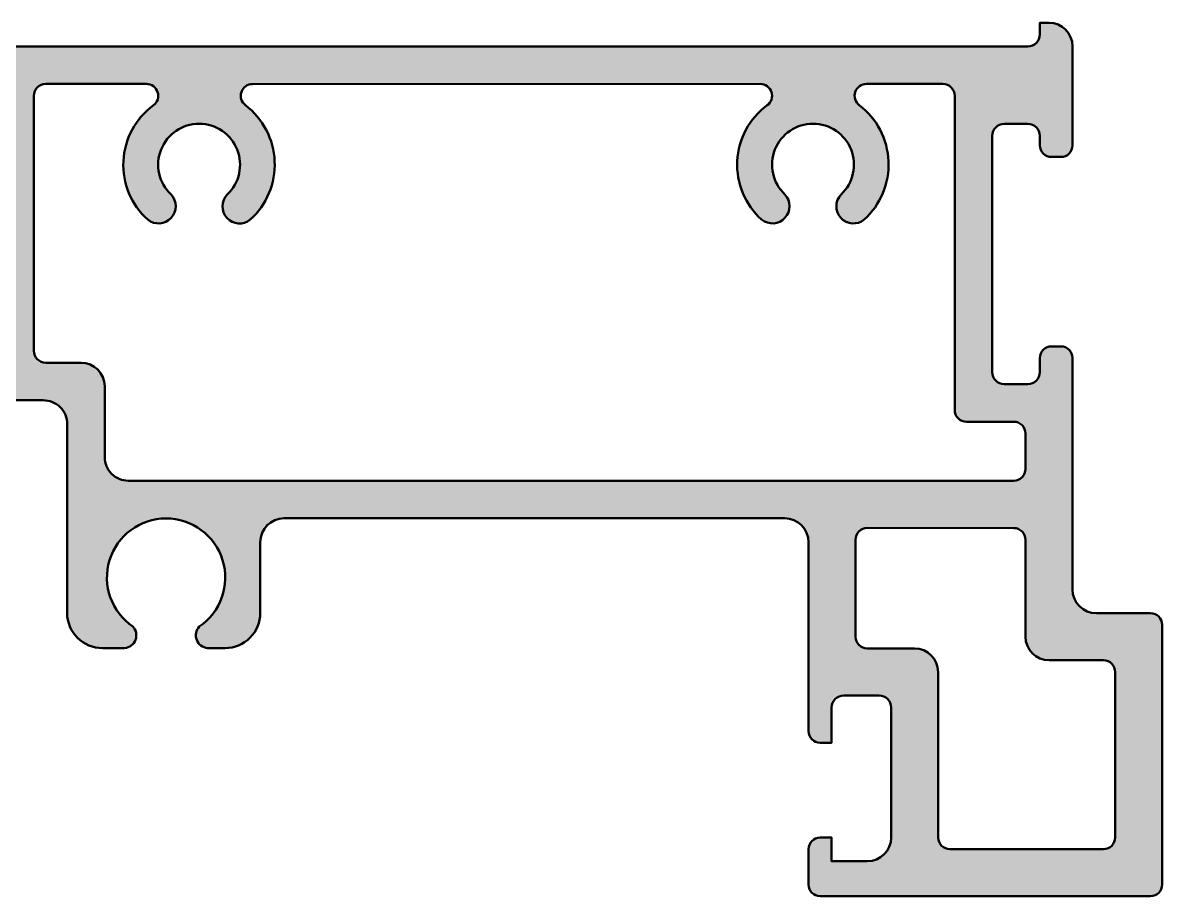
# Model space of a CAD drawing. Extents: x -96.5 to 0, y 0 to 37.
# Drawn here: x -48.27 to -0.01, y 0.01 to 36.99 of the extents above; entities that cross this region are included whole.
import ezdxf

# ---------------------------------------------------------------- set-up
doc = ezdxf.new("R2010")
doc.units = 0
doc.layers.add('0S-Alu contour', color=7, linetype='Continuous', lineweight=50)
doc.layers.add('0S-Alu hatch', color=252, linetype='Continuous', lineweight=25)

# ---------------------------------------------------------------- blocks, each defined once
blk = doc.blocks.new('430440__FD8CC141_BD01_4814_8C4B_1DA7588163F7_')
at = {"layer": '0S-Alu hatch'}
h = blk.add_hatch(color=256, dxfattribs=at)
edge = h.paths.add_edge_path()
edge.add_ellipse((-49.66753259199322, 36.07883145742622), major_axis=(-0.288895056327336, 0), ratio=1, start_angle=88.85574474023338, end_angle=162.0911146506091, ccw=False)
edge.add_line((-49.67330173793743, 35.78999401088327), (-50.12669441068076, 35.78999401088327))
edge.add_ellipse((-50.13245565946839, 36.0788621065262), major_axis=(-0.2889255417369108, 0), ratio=1, start_angle=17.913320686432428, end_angle=91.14256814144483, ccw=False)
edge.add_line((-50.40737493485659, 35.98999501088336), (-52.2800100000001, 35.9899950108834))
edge.add_arc((-52.28001000000011, 35.69999501088329), 0.2900000000001057, 89.9999999999986, 180)
edge.add_line((-52.57001000000022, 35.69999501088329), (-52.57001000000022, 34.72002069184061))
edge.add_arc((-52.28001000000008, 34.72002069184061), 0.2900000000001341, 180, 270.0000000000014)
edge.add_line((-52.28001000000007, 34.43002069184048), (-49.52001200000005, 34.43002069184055))
edge.add_ellipse((-49.52001200000006, 34.30002069184063), major_axis=(-0.1299999999999173, 0), ratio=1, start_angle=180, end_angle=269.9999999999969, ccw=False)
edge.add_line((-49.39001200000014, 34.30002069184064), (-49.39001200000014, 29.99999501088331))
edge.add_ellipse((-49.90001200000012, 29.9999950108833), major_axis=(-0.5099999999999696, 0), ratio=1, start_angle=90, end_angle=180, ccw=False)
edge.add_line((-49.90001200000012, 29.48999501088333), (-50.60269149192425, 29.48999501088332))
edge.add_line((-50.60269149192425, 29.48999501088332), (-52.99783232302793, 30.87283021446783))
edge.add_arc((-53.06189221535202, 30.76187522623509), 0.1281197846481988, 60.00000000000553, 186.0252793376431)
edge.add_arc((-48.26069471827709, 30.32865678170641), 4.946453131194609, 175.1318622800519, 201.6964095982369)
edge.add_arc((-48.25553103090963, 26.6705943565508), 4.951535221633871, 158.3174178132009, 184.8559366879767)
edge.add_arc((-53.08596898648197, 26.23777165854746), 0.1042252951912737, 172.4623779651683, 310.8212140676822)
edge.add_line((-53.01783682339859, 26.15889884630339), (-50.60225514889201, 27.51000242872854))
edge.add_line((-50.60225514889201, 27.51000242872854), (-49.90001200000009, 27.51000242872848))
edge.add_ellipse((-49.90001200000014, 27.00000242872849), major_axis=(-0.5099999999999945, 0), ratio=1, start_angle=180, end_angle=269.9999999999952, ccw=False)
edge.add_line((-49.39001200000014, 27.00000242872849), (-49.39001200000014, 22.69997674777123))
edge.add_ellipse((-49.5200120000001, 22.69997674777123), major_axis=(-0.1299999999999599, 0), ratio=1, start_angle=90, end_angle=180, ccw=False)
edge.add_line((-49.5200120000001, 22.56997674777126), (-52.28001000000019, 22.56997674777125))
edge.add_arc((-52.28001000000019, 22.27997674777123), 0.2900000000000276, 90, 180)
edge.add_line((-52.57001000000022, 22.27997674777123), (-52.57001000000022, 21.30000242872851))
edge.add_arc((-52.28001000000013, 21.30000242872851), 0.2900000000000844, 180, 270)
edge.add_line((-52.28001000000013, 21.01000242872842), (-50.40737493485705, 21.01000242872842))
edge.add_ellipse((-50.13245565946863, 20.92113533308531), major_axis=(-0.2889255417371964, 0), ratio=1, start_angle=268.857431858507, end_angle=342.08667931353034, ccw=False)
edge.add_line((-50.12669441068076, 21.21000342872852), (-49.67330173796882, 21.21000342872852))
edge.add_ellipse((-49.66753238716332, 20.92115590630726), major_axis=(-0.2889051342873982, 0), ratio=1, start_angle=197.9088347375125, end_angle=271.14425597535273, ccw=False)
edge.add_line((-49.3926255734533, 21.0099952016299), (-47.39999550716832, 21.00999520162989))
edge.add_ellipse((-47.39999550716831, 19.99999520162988), major_axis=(-1.010000000000005, 0), ratio=1, start_angle=180, end_angle=270.0000000000004, ccw=False)
edge.add_line((-46.38999550716831, 19.99999520162988), (-46.38999550716828, 12.00323507712948))
edge.add_arc((-44.9007196783718, 12.0025188879597), 1.489276001003302, 179.9724465993556, 270.0288587310246)
edge.add_line((-44.89996956005449, 10.51324307586615), (-43.95466279800613, 10.51324307714274))
edge.add_arc((-44.00592085485959, 11.05683747968975), 0.546005735201412, 275.386759087434, 402.4408714717952)
edge.add_ellipse((-42.20000000000005, 13.50000000000003), major_axis=(-2.504545677727916, 0), ratio=1, start_angle=124.0688263255409, end_angle=55.932130339859384, ccw=False)
edge.add_arc((-40.39395668097935, 11.0568842133056), 0.546054822995821, 137.5671518744991, 264.6108630274843)
edge.add_line((-40.44524190830611, 10.5132430677187), (-39.70001330601478, 10.51322807714071))
edge.add_arc((-39.69927829287359, 12.00252386124575), 1.489295965480792, 269.9717227780358, 360.0280575466134)
edge.add_line((-38.2099825059614, 12.0032531643404), (-38.2099525397102, 15.00000393339429))
edge.add_ellipse((-37.1999525397607, 14.99999383339431), major_axis=(-1.009999999999992, 0), ratio=1, start_angle=270.00004774642423, end_angle=359.99942704218114, ccw=False)
edge.add_line((-37.19995338142633, 16.00999383339395), (-16.00000000833394, 16.0100115))
edge.add_ellipse((-16.00035712388433, 14.99971540195129), major_axis=(-1.010296161164615, 0), ratio=1, start_angle=180.0156417230257, end_angle=269.97974731069104, ccw=False)
edge.add_line((-14.99006100036777, 14.99999121236317), (-14.99000000000032, 6.999995576249096))
edge.add_arc((-14.50005889544686, 6.99995260296899), 0.4899411064380728, 179.9949745233956, 270.0067486124086)
edge.add_line((-14.50000118748563, 6.510011499929498), (-14.01000000000346, 6.509988960010594))
edge.add_line((-14.01000000000346, 6.509988960010594), (-14.01000000052387, 8.000010499518396))
edge.add_ellipse((-13.49999900005931, 8.000010499520123), major_axis=(-0.5100010004645572, 0), ratio=1, start_angle=269.99912146715485, end_angle=360, ccw=False)
edge.add_line((-13.4999911800657, 8.510011499924726), (-11.99999317996944, 8.50998849995538))
edge.add_ellipse((-12.00000099998479, 7.999987499797562), major_axis=(-0.5100010002177712, 0), ratio=1, start_angle=180, end_angle=269.9991214647136, ccw=False)
edge.add_line((-11.48999999976701, 7.99998749986876), (-11.48999999923216, 2.500042687841907))
edge.add_ellipse((-12.50003918784138, 2.500042687841421), major_axis=(-1.010039188609226, 0), ratio=1, start_angle=90.00000000002751, end_angle=180, ccw=False)
edge.add_line((-12.5000391878409, 1.490003499232194), (-14.00999999999997, 1.490003500005124))
edge.add_line((-14.00999999999997, 1.490003500005124), (-14.00999999999997, 2.489980500000008))
edge.add_line((-14.00999999999997, 2.489980500000008), (-14.49999999999945, 2.489980500000006))
edge.add_arc((-14.50009137140037, 2.000071876275083), 0.4899086322456276, 89.9893139346262, 180.0069177166601)
edge.add_line((-14.9900000000752, 2.000012726209544), (-14.98999999999997, 0.5000035000158491))
edge.add_arc((-14.50004027560203, 0.499948225893515), 0.4899597275157744, 179.9935362566577, 270.0046143097075)
edge.add_line((-14.50000081674583, 0.0099884999666481), (-0.5000000164303131, 0.010011499999993))
edge.add_arc((-0.5000168784303582, 0.500028378759164), 0.4900168790492906, 270.0019716084858, 359.9971495794079)
edge.add_line((-0.0099999999874598, 0.5000040008001218), (-0.01, 11.49999811092471))
edge.add_arc((-0.5000000000000228, 11.49999811092471), 0.4900000000000228, 0, 89.99942705416154)
edge.add_line((-0.4999951001022776, 11.98999811090024), (-2.800058099789258, 11.99002111105024))
edge.add_ellipse((-2.80004800000003, 13.00002111099975), major_axis=(-1.010000000000002, 0), ratio=1, start_angle=0, end_angle=89.99942705416157, ccw=False)
edge.add_line((-3.810048000000032, 13.00002111099975), (-3.810048000000032, 22.79999579883472))
edge.add_arc((-4.300048000000021, 22.79999579883472), 0.4899999999999887, 0, 89.99999999999783)
edge.add_line((-4.300048000000002, 23.28999579883471), (-4.700012000000572, 23.28999579883473))
edge.add_arc((-4.700071095446235, 22.80005489347587), 0.4899409089228329, 89.99308912652224, 180.0075733870914)
edge.add_line((-5.190012000089018, 22.79999013282224), (-5.190012000000043, 22.20001643996671))
edge.add_ellipse((-5.70001200000003, 22.20001643996672), major_axis=(-0.5099999999999865, 0), ratio=1, start_angle=90.0013178029285, end_angle=180, ccw=False)
edge.add_line((-5.700000270000034, 21.69001644010163), (-6.700000270000017, 21.68999344010162))
edge.add_ellipse((-6.700012000000013, 22.19999343996676), major_axis=(-0.5100000000000284, 0), ratio=1, start_angle=0, end_angle=90.0013178029285, ccw=False)
edge.add_line((-7.210012000000042, 22.19999343996676), (-7.210012000000043, 32.20000495410817))
edge.add_ellipse((-6.700012000000043, 32.20000495410816), major_axis=(-0.5099999999999998, 0), ratio=1, start_angle=270, end_angle=360, ccw=False)
edge.add_line((-6.700012000000043, 32.71000495410816), (-5.700012000000029, 32.71000495410817))
edge.add_ellipse((-5.700012000000029, 32.20000495410818), major_axis=(-0.5099999999999838, 0), ratio=1, start_angle=180, end_angle=270, ccw=False)
edge.add_line((-5.190012000000045, 32.20000495410818), (-5.190012000000043, 31.80001879883626))
edge.add_arc((-4.700055050912089, 31.79996037551616), 0.4899569525712035, 179.9931679515066, 269.9999309874366)
edge.add_line((-4.700055641063502, 31.31000342294531), (-4.300056373133733, 31.310003425651))
edge.add_arc((-4.299977628960489, 31.79993305563634), 0.4899296363134342, 269.9907911086141, 360.0098249692467)
edge.add_line((-3.810047999850178, 31.80001706782084), (-3.810047999999975, 35.99998912312596))
edge.add_arc((-4.800047999999989, 35.99998912312597), 0.9900000000000144, 0, 90)
edge.add_line((-4.800047999999989, 36.98998912312599), (-5.190011999999995, 36.98998912312599))
edge.add_line((-5.190011999999995, 36.98998912312599), (-5.190011999999986, 36.50003883725684))
edge.add_ellipse((-5.70001199999998, 36.50003883725684), major_axis=(-0.5099999999999945, 0), ratio=1, start_angle=90.0000574614694, end_angle=180, ccw=False)
edge.add_line((-5.700011488525145, 35.99003883725711), (-49.39263544640889, 35.98999501828126))
edge = h.paths.add_edge_path()
edge.add_arc((-40.89102894341685, 30.97912894684692), 3.121328446325052, 126.2373305054883, 228.1213590901914)
edge.add_arc((-42.51987210990074, 29.22168143019085), 0.7265389313359547, 231.2441754807343, 403.1791969668594)
edge.add_ellipse((-40.80004799999993, 30.9805929020795), major_axis=(-1.734407306533269, 0), ratio=1, start_angle=133.3242851735453, end_angle=46.675886980257474, ccw=False)
edge.add_arc((-39.08875480970824, 29.21731879617173), 0.7233592852472134, 136.1060069714982, 308.9905813203139)
edge.add_arc((-40.75369517408681, 30.99198327676909), 3.15527918315243, 312.2148733381174, 412.6686913764952)
edge.add_ellipse((-38.53704985294151, 33.89845010558937), major_axis=(-0.5000000000000712, 0), ratio=1, start_angle=-89.99553802045301, end_angle=52.66869137649451, ccw=False)
edge.add_line((-38.53708879105859, 34.39845010407327), (-17.03357895319997, 34.40012471644609))
edge.add_ellipse((-17.03354001508288, 33.9001247179623), major_axis=(-0.4999999999999641, 0), ratio=1, start_angle=126.27324472342741, end_angle=270.004461979547, ccw=False)
edge.add_arc((-14.89102894341673, 30.98059290207949), 3.121328446325219, 126.273244723427, 228.1213590901458)
edge.add_arc((-16.51987210990182, 29.2231453854243), 0.7265389313359315, 231.2441754806555, 403.1791969668861)
edge.add_ellipse((-14.80004800000003, 30.98205685731207), major_axis=(-1.734407306533297, 0), ratio=1, start_angle=133.3242851736322, end_angle=46.67588698020302, ccw=False)
edge.add_arc((-13.08875480970927, 29.21878275140314), 0.7233592852471905, 136.1060069711723, 308.9905813201743)
edge.add_arc((-14.7536951740866, 30.99344723200142), 3.155279183152148, 312.2148733380575, 412.6710208044864)
edge.add_ellipse((-12.53716802063566, 33.90000417876851), major_axis=(-0.4999999999999819, 0), ratio=1, start_angle=-90, end_angle=52.67102080448649, ccw=False)
edge.add_line((-12.53716802063566, 34.40000417876849), (-9.300012000000017, 34.40000417876851))
edge.add_ellipse((-9.300012000000017, 33.9000041787685), major_axis=(-0.5000000000000071, 0), ratio=1, start_angle=180, end_angle=270, ccw=False)
edge.add_line((-8.80001200000001, 33.90000417876849), (-8.800012000000036, 20.59995784178807))
edge.add_arc((-8.300012000000072, 20.59995784178807), 0.4999999999999663, 180, 270.0013178029286)
edge.add_line((-8.300000500000074, 20.09995784192036), (-6.300059499999992, 20.10000384056336))
edge.add_ellipse((-6.300047999999994, 19.60000384069559), major_axis=(-0.500000000000018, 0), ratio=1, start_angle=180, end_angle=270.0013178029286, ccw=False)
edge.add_line((-5.800047999999976, 19.60000384069559), (-5.800047999999975, 18.10002542652845))
edge.add_ellipse((-6.300047999999963, 18.10002542652845), major_axis=(-0.4999999999999885, 0), ratio=1, start_angle=90.000047746424, end_angle=180, ccw=False)
edge.add_line((-6.30004758333381, 17.60002542652863), (-43.79999467383595, 17.59999417661122))
edge.add_ellipse((-43.79999550716826, 18.59999417661086), major_axis=(-0.9999999999999918, 0), ratio=1, start_angle=0, end_angle=90.00004774642417, ccw=False)
edge.add_line((-44.79999550716825, 18.59999417661084), (-44.79999550716835, 21.60000104487425))
edge.add_arc((-45.79999550716834, 21.60000104487422), 1, 0, 90)
edge.add_line((-45.79999550716834, 22.60000104487422), (-47.30001200000014, 22.60000104487422))
edge.add_ellipse((-47.30001200000014, 23.10000104487423), major_axis=(-0.5000000000000071, 0), ratio=1, start_angle=0, end_angle=90, ccw=False)
edge.add_line((-47.80001200000015, 23.10000104487423), (-47.80001200000017, 33.90000316077766))
edge.add_ellipse((-47.30001200000019, 33.90000316077766), major_axis=(-0.4999999999999858, 0), ratio=1, start_angle=270, end_angle=360, ccw=False)
edge.add_line((-47.30001200000019, 34.40000316077764), (-43.03170956942312, 34.40000316077764))
edge.add_ellipse((-43.03170956942313, 33.90000316077756), major_axis=(-0.5000000000000782, 0), ratio=1, start_angle=126.23733050548901, end_angle=269.9999999999992, ccw=False)
edge = h.paths.add_edge_path()
edge.add_ellipse((-12.50006176414454, 15.10021362777622), major_axis=(-0.5000000000000347, 0), ratio=1, start_angle=-90.00433532094542, end_angle=0.0004368802378280634, ccw=False)
edge.add_line((-12.50002393133226, 15.60021362634494), (-6.300010167187688, 15.59974449842987))
edge.add_ellipse((-6.300047999999966, 15.0997444998612), major_axis=(-0.4999999999999902, 0), ratio=1, start_angle=180, end_angle=269.9956646790545, ccw=False)
edge.add_line((-5.800047999999976, 15.0997444998612), (-5.800047999999975, 11.00004111048237))
edge.add_arc((-4.800047999999972, 11.00004111048237), 1.000000000000002, 180, 269.999427054162)
edge.add_line((-4.800057999791282, 10.00004111053236), (-2.49999500010436, 10.00001811038237))
edge.add_ellipse((-2.500000000000014, 9.500018110407355), major_axis=(-0.5000000000000144, 0), ratio=1, start_angle=180, end_angle=269.99942705416197, ccw=False)
edge.add_line((-2, 9.500018110407353), (-2.000000000000029, 2.500008214289094))
edge.add_ellipse((-2.500000000000036, 2.500008214289096), major_axis=(-0.5000000000000071, 0), ratio=1, start_angle=90.00009412878057, end_angle=180, ccw=False)
edge.add_line((-2.499999178571465, 2.000008214289763), (-8.999999178571407, 1.999997535718335))
edge.add_ellipse((-8.999999999999979, 2.499997535717653), major_axis=(-0.4999999999999928, 0), ratio=1, start_angle=0, end_angle=90.00009412878057, ccw=False)
edge.add_line((-9.499999999999972, 2.499997535717653), (-9.49999999999997, 9.499965500117527))
edge.add_arc((-10.49999999999997, 9.499965500117526), 1.000000000000001, 0, 89.99912146471357)
edge.add_line((-10.49998466666663, 10.49996549999997), (-12.50003816662579, 10.499996167487))
edge.add_ellipse((-12.50003049995912, 10.99999616742824), major_axis=(-0.5000000000000213, 0), ratio=1, start_angle=0.0004368802378280634, end_angle=89.9991214647149, ccw=False)
edge.add_line((-13.00003049994461, 10.99999235492491), (-13.00006176413004, 15.1002098152729))
at = {"layer": '0S-Alu contour', "color": 7}
for points in [[(-4.800047999999989, 36.98998912312599), (-5.190011999999995, 36.98998912312599), (-5.190011999999986, 36.50003883725684)], [(-50.40737493485659, 35.98999501088336), (-52.2800100000001, 35.9899950108834)], [(-49.67330173793743, 35.78999401088327), (-50.12669441068076, 35.78999401088327)], [(-5.700011488525145, 35.99003883725711), (-49.39263544640888, 35.98999501828126)], [(-3.810047999850178, 31.80001706782084), (-3.810047999999975, 35.99998912312596)], [(-52.57001000000022, 35.69999501088329), (-52.57001000000022, 34.72002069184061)], [(-52.28001000000007, 34.43002069184048), (-49.52001200000005, 34.43002069184055)], [(-49.39001200000014, 34.30002069184064), (-49.39001200000014, 29.99999501088331)], [(-47.30001200000019, 34.40000316077764), (-43.03170956942312, 34.40000316077764)], [(-38.53708879105859, 34.39845010407327), (-17.03357895319997, 34.40012471644609)], [(-12.53716802063566, 34.40000417876849), (-9.300012000000017, 34.40000417876851)], [(-47.80001200000015, 23.10000104487423), (-47.80001200000017, 33.90000316077766)], [(-8.80001200000001, 33.90000417876849), (-8.800012000000036, 20.59995784178807)], [(-6.700012000000043, 32.71000495410816), (-5.700012000000029, 32.71000495410817)], [(-7.210012000000042, 22.19999343996676), (-7.210012000000043, 32.20000495410817)], [(-5.190012000000045, 32.20000495410818), (-5.190012000000043, 31.80001879883626)], [(-4.700055641063502, 31.31000342294531), (-4.300056373133733, 31.310003425651)], [(-49.90001200000012, 29.48999501088333), (-50.60269149192425, 29.48999501088332), (-52.99783232302793, 30.87283021446783)], [(-53.01783682339859, 26.15889884630339), (-50.60225514889201, 27.51000242872854), (-49.90001200000009, 27.51000242872848)], [(-49.39001200000014, 27.00000242872849), (-49.39001200000014, 22.69997674777123)], [(-4.300048000000002, 23.28999579883471), (-4.700012000000572, 23.28999579883473)], [(-5.190012000089018, 22.79999013282224), (-5.190012000000043, 22.20001643996671)], [(-3.810048000000032, 13.00002111099975), (-3.810048000000032, 22.79999579883472)], [(-52.57001000000022, 22.27997674777123), (-52.57001000000022, 21.30000242872851)], [(-49.5200120000001, 22.56997674777126), (-52.28001000000019, 22.56997674777125)], [(-45.79999550716834, 22.60000104487422), (-47.30001200000014, 22.60000104487422)], [(-44.79999550716825, 18.59999417661084), (-44.79999550716835, 21.60000104487425)], [(-5.700000270000034, 21.69001644010163), (-6.700000270000017, 21.68999344010162)], [(-52.28001000000013, 21.01000242872842), (-50.40737493485705, 21.01000242872842)], [(-50.12669441068076, 21.21000342872852), (-49.67330173796882, 21.21000342872852)], [(-49.3926255734533, 21.0099952016299), (-47.39999550716832, 21.00999520162989)], [(-46.38999550716831, 19.99999520162988), (-46.38999550716828, 12.00323507712948)], [(-8.300000500000074, 20.09995784192036), (-6.300059499999992, 20.10000384056336)], [(-5.800047999999976, 19.60000384069559), (-5.800047999999975, 18.10002542652845)], [(-6.30004758333381, 17.60002542652863), (-43.79999467383595, 17.59999417661122)], [(-37.19995338142633, 16.00999383339395), (-16.00000000833394, 16.0100115)], [(-12.50002393133226, 15.60021362634494), (-6.300010167187688, 15.59974449842987)], [(-38.2099825059614, 12.0032531643404), (-38.2099525397102, 15.00000393339429)], [(-14.99006100036777, 14.99999121236317), (-14.99000000000032, 6.999995576249096)], [(-13.00003049994461, 10.99999235492491), (-13.00006176413004, 15.1002098152729)], [(-5.800047999999976, 15.0997444998612), (-5.800047999999975, 11.00004111048237)], [(-0.4999951001022776, 11.98999811090024), (-2.800058099789258, 11.99002111105024)], [(-0.0099999999874598, 0.5000040008001218), (-0.01, 11.49999811092471)], [(-44.89996956005449, 10.51324307586615), (-43.95466279800613, 10.51324307714274)], [(-40.44524190830611, 10.5132430677187), (-39.70001330601478, 10.51322807714071)], [(-10.49998466666663, 10.49996549999997), (-12.50003816662579, 10.499996167487)], [(-4.800057999791282, 10.00004111053236), (-2.49999500010436, 10.00001811038237)], [(-9.499999999999972, 2.499997535717653), (-9.49999999999997, 9.499965500117527)], [(-2, 9.500018110407353), (-2.000000000000029, 2.500008214289094)], [(-13.4999911800657, 8.510011499924726), (-11.99999317996944, 8.50998849995538)], [(-14.50000118748563, 6.510011499929498), (-14.01000000000346, 6.509988960010594), (-14.01000000052387, 8.000010499518396)], [(-11.48999999976701, 7.99998749986876), (-11.48999999923216, 2.500042687841907)], [(-12.5000391878409, 1.490003499232194), (-14.00999999999997, 1.490003500005124), (-14.00999999999997, 2.489980500000008), (-14.49999999999945, 2.489980500000006)], [(-14.9900000000752, 2.000012726209544), (-14.98999999999997, 0.5000035000158491)], [(-2.499999178571465, 2.000008214289763), (-8.999999178571407, 1.999997535718335)], [(-14.50000081674583, 0.0099884999666481), (-0.5000000164303131, 0.010011499999993)]]:
    blk.add_lwpolyline(points, dxfattribs=at)
for centre, radius, start, end in [((-4.800047999999989, 35.99998912312597), 0.9900000000000144, 0, 90), ((-52.28001000000011, 35.69999501088329), 0.2900000000001057, 89.9999999999986, 180), ((-52.28001000000008, 34.72002069184061), 0.2900000000001341, 180, 270.0000000000014), ((-40.89102894341685, 30.97912894684692), 3.121328446325052, 126.2373305054883, 228.1213590901914), ((-40.75369517408681, 30.99198327676909), 3.15527918315243, 312.2148733381174, 52.66869137649526), ((-14.89102894341673, 30.98059290207949), 3.121328446325219, 126.273244723427, 228.1213590901458), ((-14.7536951740866, 30.99344723200142), 3.155279183152148, 312.2148733380575, 52.67102080448646), ((-4.700055050912089, 31.79996037551616), 0.4899569525712035, 179.9931679515066, 269.9999309874366), ((-4.299977628960489, 31.79993305563634), 0.4899296363134342, 269.9907911086141, 0.0098249692467486), ((-53.06189221535202, 30.76187522623509), 0.1281197846481988, 60.00000000000553, 186.0252793376431), ((-48.26069471827709, 30.32865678170641), 4.946453131194609, 175.1318622800519, 201.6964095982369), ((-42.51987210990074, 29.22168143019085), 0.7265389313359547, 231.2441754807343, 43.17919696685949), ((-39.08875480970824, 29.21731879617173), 0.7233592852472134, 136.1060069714982, 308.9905813203139), ((-16.51987210990182, 29.2231453854243), 0.7265389313359315, 231.2441754806555, 43.17919696688619), ((-13.08875480970927, 29.21878275140314), 0.7233592852471905, 136.1060069711723, 308.9905813201743), ((-48.25553103090963, 26.6705943565508), 4.951535221633871, 158.3174178132009, 184.8559366879767), ((-53.08596898648197, 26.23777165854746), 0.1042252951912737, 172.4623779651683, 310.8212140676822), ((-4.700071095446235, 22.80005489347587), 0.4899409089228329, 89.99308912652224, 180.0075733870914), ((-4.300048000000021, 22.79999579883472), 0.4899999999999887, 0, 89.99999999999783), ((-52.28001000000019, 22.27997674777123), 0.2900000000000276, 90, 180), ((-45.79999550716834, 21.60000104487422), 1, 0, 90), ((-52.28001000000013, 21.30000242872851), 0.2900000000000844, 180, 270), ((-8.300012000000072, 20.59995784178807), 0.4999999999999663, 180, 270.0013178029286), ((-44.9007196783718, 12.0025188879597), 1.489276001003302, 179.9724465993556, 270.0288587310246), ((-39.69927829287359, 12.00252386124575), 1.489295965480792, 269.9717227780358, 0.0280575466133371), ((-0.5000000000000228, 11.49999811092471), 0.4900000000000228, 0, 89.99942705416154), ((-44.00592085485959, 11.05683747968975), 0.546005735201412, 275.386759087434, 42.44087147179519), ((-40.39395668097935, 11.0568842133056), 0.546054822995821, 137.5671518744991, 264.6108630274843), ((-4.800047999999972, 11.00004111048237), 1.000000000000002, 180, 269.999427054162), ((-10.49999999999997, 9.499965500117526), 1.000000000000001, 0, 89.99912146471357), ((-14.50005889544686, 6.99995260296899), 0.4899411064380728, 179.9949745233956, 270.0067486124086), ((-14.50009137140037, 2.000071876275083), 0.4899086322456276, 89.9893139346262, 180.0069177166601), ((-14.50004027560203, 0.499948225893515), 0.4899597275157744, 179.9935362566577, 270.0046143097075), ((-0.5000168784303582, 0.500028378759164), 0.4900168790492906, 270.0019716084858, 359.9971495794079)]:
    blk.add_arc(centre, radius, start, end, dxfattribs=at)
at = {"layer": '0S-Alu contour', "color": 7, "extrusion": (0, 0, -1)}
for centre, radius, start, end in [((5.70001199999998, 36.50003883725684), 0.5099999999999945, 180, 269.9999425385306), ((50.13245565946839, 36.0788621065262), 0.2889255417369108, 268.8574318585552, 342.0866793135676), ((49.66753259199322, 36.07883145742622), 0.288895056327336, 197.908885349391, 271.1442552597666), ((49.52001200000006, 34.30002069184063), 0.1299999999999173, 90.00000000000314, 180), ((47.30001200000019, 33.90000316077766), 0.4999999999999858, 0, 90), ((43.03170956942313, 33.90000316077756), 0.5000000000000782, 90.00000000000081, 233.762669494511), ((38.53704985294151, 33.89845010558937), 0.5000000000000712, 307.3313086235055, 89.99553802045303), ((17.03354001508288, 33.9001247179623), 0.4999999999999641, 89.99553802045303, 233.7267552765726), ((12.53716802063566, 33.90000417876851), 0.4999999999999819, 307.3289791955135, 90), ((9.300012000000017, 33.9000041787685), 0.5000000000000071, 90, 180), ((40.80004799999993, 30.9805929020795), 1.734407306533269, 313.3241130197425, 226.6757148264547), ((14.80004800000003, 30.98205685731207), 1.734407306533297, 313.3241130197971, 226.6757148263678), ((6.700012000000043, 32.20000495410816), 0.5099999999999998, 0, 90), ((5.700012000000029, 32.20000495410818), 0.5099999999999838, 90, 180), ((49.90001200000012, 29.9999950108833), 0.5099999999999696, 180, 270), ((49.90001200000014, 27.00000242872849), 0.5099999999999945, 90.00000000000479, 180), ((49.5200120000001, 22.69997674777123), 0.1299999999999599, 180, 270), ((47.30001200000014, 23.10000104487423), 0.5000000000000071, 270, 0), ((6.700012000000013, 22.19999343996676), 0.5100000000000284, 269.9986821970715, 0), ((5.70001200000003, 22.20001643996672), 0.5099999999999865, 180, 269.9986821970715), ((50.13245565946863, 20.92113533308531), 0.2889255417371964, 17.91332068646967, 91.14256814149299), ((49.66753238716332, 20.92115590630726), 0.2889051342873982, 88.85574402464724, 162.0911652624875), ((47.39999550716831, 19.99999520162988), 1.010000000000005, 89.9999999999996, 180), ((6.300047999999994, 19.60000384069559), 0.500000000000018, 89.99868219707137, 180), ((43.79999550716826, 18.59999417661086), 0.9999999999999918, 269.9999522535758, 0), ((6.300047999999963, 18.10002542652845), 0.4999999999999885, 180, 269.999952253576), ((42.20000000000005, 13.50000000000003), 2.504545677727916, 304.0678696601406, 235.9311736744592), ((37.1999525397607, 14.99999383339431), 1.009999999999992, 0.0005729578188366, 89.99995225357578), ((16.00035712388433, 14.99971540195129), 1.010296161164615, 90.02025268930898, 179.9843582769743), ((12.50006176414454, 15.10021362777622), 0.5000000000000347, 359.9995631197622, 90.00433532094547), ((6.300047999999966, 15.0997444998612), 0.4999999999999902, 90.00433532094547, 180), ((2.80004800000003, 13.00002111099975), 1.010000000000002, 270.0005729458384, 0), ((12.50003049995912, 10.99999616742824), 0.5000000000000213, 270.0008785352851, 359.9995631197622), ((2.500000000000014, 9.500018110407355), 0.5000000000000144, 90.00057294583802, 180), ((13.49999900005931, 8.000010499520123), 0.5100010004645572, 0, 90.00087853284512), ((12.00000099998479, 7.999987499797562), 0.5100010002177712, 90.0008785352864, 180), ((12.50003918784138, 2.500042687841421), 1.010039188609226, 180, 269.9999999999725), ((8.999999999999979, 2.499997535717653), 0.4999999999999928, 269.9999058712194, 0), ((2.500000000000036, 2.500008214289096), 0.5000000000000071, 180, 269.9999058712194)]:
    blk.add_arc(centre, radius, start, end, dxfattribs=at)
blk = doc.blocks.new('430660__E1242ACF_622E_4F4C_A476_649D2E2D5A98_')
at = {"layer": '0S-Alu contour', "color": 7}
blk.add_blockref('430440__FD8CC141_BD01_4814_8C4B_1DA7588163F7_', (0, 0), dxfattribs=at)

msp = doc.modelspace()

# ---------------------------------------------------------------- block references
at = {"layer": '0S-Alu contour', "color": 7}
msp.add_blockref('430660__E1242ACF_622E_4F4C_A476_649D2E2D5A98_', (0, 0), dxfattribs=at)

doc.saveas('drawing.dxf')
